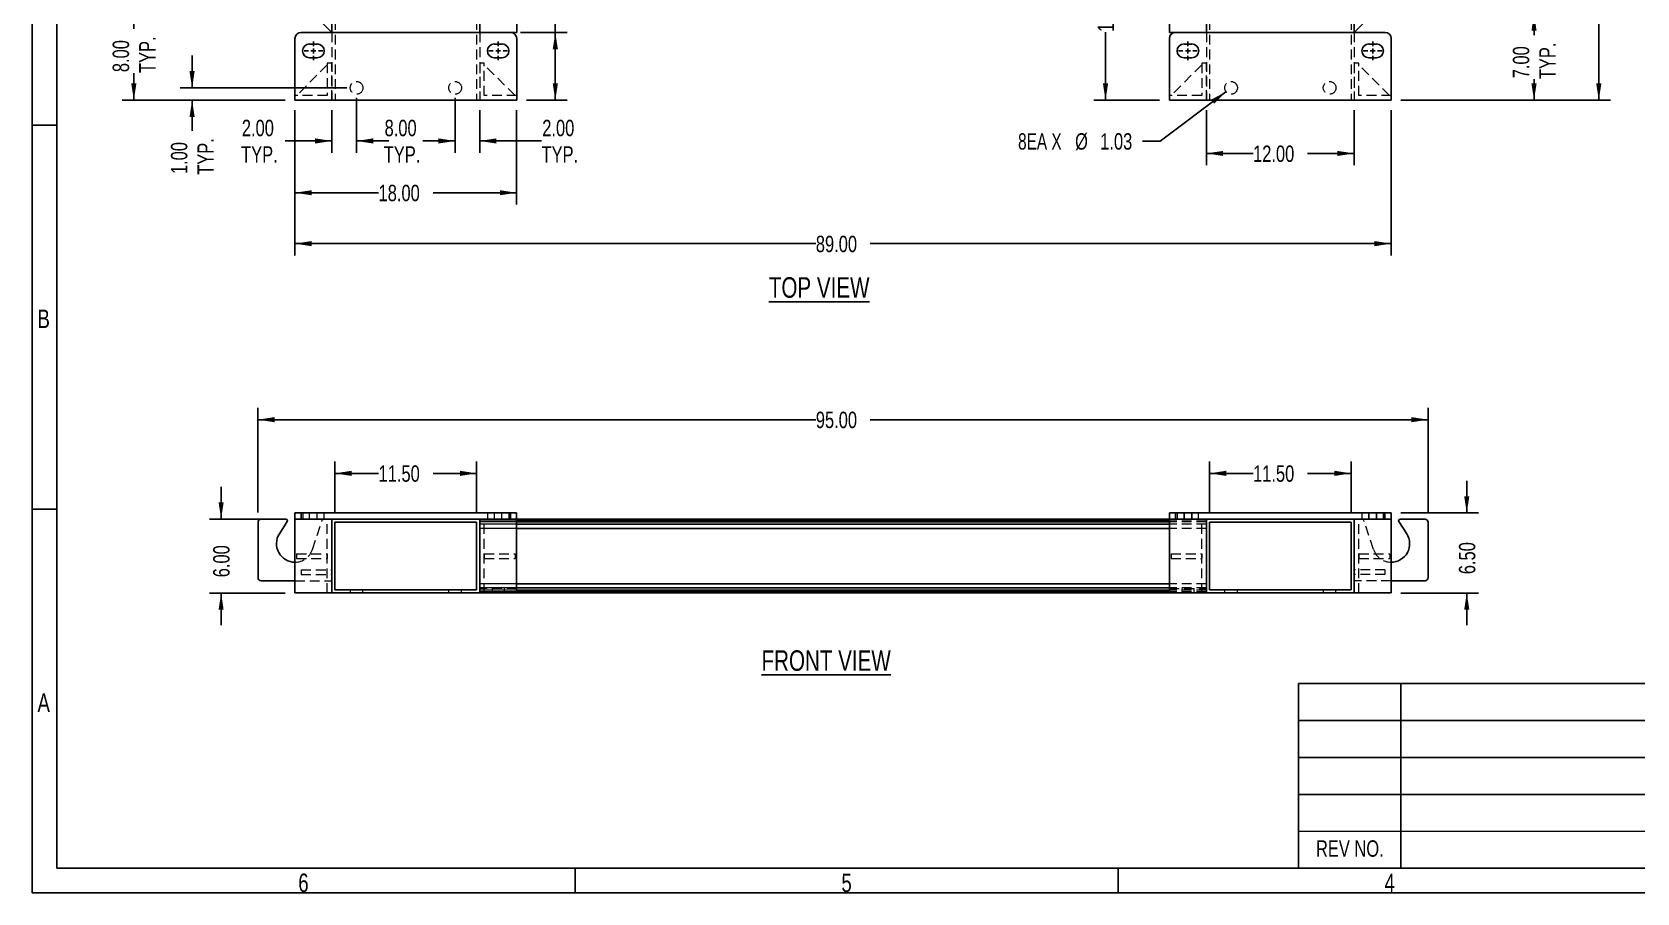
# Model space of a CAD drawing. Header units: inches. Extents: x 0 to 265, y 0 to 187.
# Drawn here: x 0 to 130.3, y 0 to 69.9 of the extents above; entities that cross this region are included whole.
import ezdxf

# ---------------------------------------------------------------- set-up
doc = ezdxf.new("R2010")
doc.units = ezdxf.units.IN
doc.header["$LTSCALE"] = 16
doc.header["$MEASUREMENT"] = 0
doc.linetypes.add('CENTERX2', pattern=[0.8, 0.5, -0.1, 0.1, -0.1])
doc.linetypes.add('HIDDEN', pattern=[0.075, 0.05, -0.025])
doc.layers.add('FORMAT', color=7, linetype='Continuous')
doc.styles.add('SLDTEXTSTYLE0', font='TXT', dxfattribs={"width": 0.75})
doc.styles.add('SLDTEXTSTYLE4', font='TXT', dxfattribs={"width": 0.7})
doc.dimstyles.new('SLDDIMSTYLE0', dxfattribs={"dimtxt": 1.359375, "dimasz": 1.359375, "dimexe": 0, "dimexo": 0.0625, "dimgap": 0.339844, "dimtad": 0, "dimlfac": 0.615385, "dimrnd": 1e-09, "dimzin": 4, "dimdsep": 46, "dimtxsty": 'SLDTEXTSTYLE0', "dimsah": 1, "dimcen": 0.09, "dimadec": 0, "dimazin": 1, "dimtfac": 1, "dimtmove": 0, "dimatfit": 0, "dimfxl": 0, "dimfrac": 2, "dimtolj": 1, "dimtzin": 12, "dimarcsym": 0})
doc.dimstyles.new('SLDDIMSTYLE1', dxfattribs={"dimtxt": 1.359375, "dimasz": 1.359375, "dimexe": 0, "dimexo": 0.0625, "dimgap": 0.339844, "dimtad": 0, "dimlfac": 0.615385, "dimrnd": 1e-09, "dimzin": 4, "dimdsep": 46, "dimtxsty": 'SLDTEXTSTYLE0', "dimsah": 1, "dimcen": 0.09, "dimadec": 0, "dimazin": 1, "dimtfac": 1, "dimtofl": 0, "dimtmove": 0, "dimatfit": 3, "dimfxl": 0, "dimfrac": 2, "dimtolj": 1, "dimtzin": 12, "dimarcsym": 0})
doc.dimstyles.new('SLDDIMSTYLE2', dxfattribs={"dimtxt": 1.359375, "dimasz": 1.359375, "dimexe": 0, "dimexo": 0.0625, "dimgap": 0.339844, "dimtad": 0, "dimlfac": 0.615385, "dimrnd": 1e-09, "dimzin": 12, "dimdsep": 46, "dimtxsty": 'SLDTEXTSTYLE0', "dimsah": 1, "dimcen": 0.09, "dimadec": 0, "dimazin": 3, "dimtfac": 1, "dimtofl": 0, "dimtmove": 0, "dimatfit": 3, "dimfxl": 0, "dimfrac": 2, "dimtolj": 1, "dimtzin": 12, "dimarcsym": 0})
doc.dimstyles.new('SLDDIMSTYLE3', dxfattribs={"dimtxt": 1.359375, "dimasz": 1.359375, "dimexe": 0, "dimexo": 0.0625, "dimgap": 0.339844, "dimtad": 0, "dimtih": 1, "dimtoh": 1, "dimlfac": 0.615385, "dimrnd": 1e-09, "dimzin": 12, "dimdsep": 46, "dimtxsty": 'SLDTEXTSTYLE0', "dimsah": 1, "dimcen": 0, "dimadec": 0, "dimazin": 3, "dimtfac": 1, "dimtofl": 0, "dimtmove": 0, "dimatfit": 3, "dimfxl": 0, "dimfrac": 2, "dimtolj": 1, "dimtzin": 12, "dimarcsym": 0})

# ---------------------------------------------------------------- blocks, each defined once
blk = doc.blocks.new('Drawing View45')
at = {"color": 7, "linetype": 'Continuous', "lineweight": 25}
for p, q in [((0, 0), (0, -0.5)), ((18, 0), (0, 0)), ((18, 0), (18, -0.5)), ((-74, -0.75), (-74, -5.25)), ((-73.75, -0.5), (-71.73, -0.5)), ((-72.26, -1.69), (-71.62, -0.69)), ((-71, -0.5), (-71, 0)), ((-71, 0), (-53, 0)), ((-71, -0.5), (-53, -0.5)), ((-71, -0.5), (-68, -0.5)), ((-71, -6.5), (-71, -0.5)), ((-68, -6.5), (-68, -0.5)), ((-68, -0.5), (-56, -0.5)), ((-68, -6.5), (-68, -0.5)), ((-67.75, -0.75), (-56.25, -0.75)), ((-67.75, -6.25), (-67.75, -0.75)), ((-56.25, -0.75), (-56.25, -6.25)), ((-56, -0.5), (-56, -6.5)), ((-56, -0.5), (-53, -0.5)), ((-56, -6.5), (-56, -0.5)), ((-53, -0.5), (-53, 0)), ((0, -0.5), (-53, -0.5)), ((-53, -6.5), (-53, -0.5)), ((0, -0.59), (-53, -0.59)), ((0, -0.73), (-53, -0.73)), ((0, -0.92), (-53, -0.92)), ((0, -1.25), (-53, -1.25)), ((18, -0.5), (0, -0.5)), ((0, -6.5), (0, -0.5)), ((0, -0.5), (3, -0.5)), ((3, -0.5), (15, -0.5)), ((3, -6.5), (3, -0.5)), ((3, -6.5), (3, -0.5)), ((3.25, -0.75), (14.75, -0.75)), ((3.25, -6.25), (3.25, -0.75)), ((14.75, -0.75), (14.75, -6.25)), ((15, -0.5), (15, -6.5)), ((15, -0.5), (18, -0.5)), ((15, -6.5), (15, -0.5)), ((18, -6.5), (18, -0.5)), ((19.26, -1.69), (18.62, -0.69)), ((20.75, -0.5), (18.73, -0.5)), ((21, -0.75), (21, -5.25)), ((-73.75, -5.5), (-71, -5.5)), ((-71, -6.5), (-68, -6.5)), ((-56, -6.5), (-68, -6.5)), ((-56.25, -6.25), (-67.75, -6.25)), ((-56, -6.5), (-53, -6.5)), ((0, -5.75), (-53, -5.75)), ((0, -6.08), (-53, -6.08)), ((0, -6.27), (-53, -6.27)), ((0, -6.41), (-53, -6.41)), ((0, -6.5), (-53, -6.5)), ((0, -6.5), (3, -6.5)), ((15, -6.5), (3, -6.5)), ((14.75, -6.25), (3.25, -6.25)), ((15, -6.5), (18, -6.5)), ((20.75, -5.5), (18, -5.5))]:
    blk.add_line(p, q, dxfattribs=at)
at = {"color": 7, "linetype": 'HIDDEN', "lineweight": 18}
for p, q in [((-70.5, 0), (-70.5, -0.5)), ((-70.5, -0.5), (-70.5, 0)), ((-70.37, 0), (-70.37, -0.5)), ((-69.81, -0.5), (-69.81, 0)), ((-69.81, -0.5), (-69.81, 0)), ((-69.81, -0.5), (-69.81, 0)), ((-69.81, -0.5), (-69.81, 0)), ((-69.58, -2.98), (-68.78, -0.59)), ((-69.19, -0.5), (-69.19, 0)), ((-69.19, -0.5), (-69.19, 0)), ((-69.19, -0.5), (-69.19, 0)), ((-69.19, -0.5), (-69.19, 0)), ((-68.62, -0.5), (-68.62, 0)), ((-68.38, -6.5), (-68.38, -0.5)), ((3, -0.59), (-56, -0.59)), ((3, -0.59), (-56, -0.59)), ((3, -0.59), (-56, -0.59)), ((-53, -0.59), (-56, -0.59)), ((3, -0.73), (-56, -0.73)), ((3, -0.73), (-56, -0.73)), ((3, -0.73), (-56, -0.73)), ((-53, -0.73), (-56, -0.73)), ((3, -0.92), (-56, -0.92)), ((3, -0.92), (-56, -0.92)), ((3, -0.92), (-56, -0.92)), ((-53, -0.92), (-56, -0.92)), ((3, -1.25), (-56, -1.25)), ((3, -1.25), (-56, -1.25)), ((3, -1.25), (-56, -1.25)), ((-53, -1.25), (-56, -1.25)), ((-55.63, -6.5), (-55.63, -0.5)), ((-55.37, 0), (-55.37, -0.5)), ((-54.81, -0.5), (-54.81, 0)), ((-54.81, -0.5), (-54.81, 0)), ((-54.81, -0.5), (-54.81, 0)), ((-54.81, -0.5), (-54.81, 0)), ((-54.19, -0.5), (-54.19, 0)), ((-54.19, -0.5), (-54.19, 0)), ((-54.19, -0.5), (-54.19, 0)), ((-54.19, -0.5), (-54.19, 0)), ((-53.62, -0.5), (-53.62, 0)), ((-53.5, -0.5), (-53.5, 0)), ((-53.5, 0), (-53.5, -0.5)), ((3, -0.59), (0, -0.59)), ((3, -0.73), (0, -0.73)), ((3, -0.92), (0, -0.92)), ((3, -1.25), (0, -1.25)), ((0.5, -0.5), (0.5, 0)), ((0.5, 0), (0.5, -0.5)), ((0.63, 0), (0.63, -0.5)), ((1.19, 0), (1.19, -0.5)), ((1.19, 0), (1.19, -0.5)), ((1.19, -0.5), (1.19, 0)), ((1.19, -0.5), (1.19, 0)), ((1.81, 0), (1.81, -0.5)), ((1.81, 0), (1.81, -0.5)), ((1.81, -0.5), (1.81, 0)), ((1.81, -0.5), (1.81, 0)), ((2.37, -0.5), (2.37, 0)), ((2.62, -6.5), (2.62, -0.5)), ((15.38, -6.5), (15.38, -0.5)), ((15.62, 0), (15.62, -0.5)), ((16.58, -2.98), (15.78, -0.59)), ((16.19, 0), (16.19, -0.5)), ((16.19, 0), (16.19, -0.5)), ((16.19, -0.5), (16.19, 0)), ((16.19, -0.5), (16.19, 0)), ((16.81, 0), (16.81, -0.5)), ((16.81, 0), (16.81, -0.5)), ((16.81, -0.5), (16.81, 0)), ((16.81, -0.5), (16.81, 0)), ((17.38, -0.5), (17.38, 0)), ((17.5, 0), (17.5, -0.5)), ((17.5, -0.5), (17.5, 0)), ((-70.87, -3.31), (-70.87, -3.69)), ((-70.87, -3.31), (-68.38, -3.31)), ((-70.87, -3.69), (-68.38, -3.69)), ((-68.38, -3.31), (-68.38, -3.69)), ((-55.63, -3.31), (-55.63, -3.69)), ((-55.63, -3.31), (-53.12, -3.31)), ((-55.63, -3.69), (-53.12, -3.69)), ((-53.12, -3.31), (-53.12, -3.69)), ((0.13, -3.31), (0.13, -3.69)), ((0.13, -3.31), (2.62, -3.31)), ((0.13, -3.69), (2.62, -3.69)), ((2.62, -3.31), (2.62, -3.69)), ((15.38, -3.31), (17.88, -3.31)), ((15.38, -3.31), (15.38, -3.69)), ((15.38, -3.69), (17.88, -3.69)), ((17.88, -3.31), (17.88, -3.69)), ((-70.5, -4.63), (-70.5, -5)), ((-70.5, -4.63), (-68, -4.63)), ((-70.5, -5), (-68, -5)), ((17.5, -4.63), (15, -4.63)), ((17.5, -5), (15, -5)), ((17.5, -4.63), (17.5, -5)), ((-71, -5.5), (-68, -5.5)), ((-66.52, -6.25), (-66.52, -6.5)), ((-65.48, -6.5), (-65.48, -6.25)), ((-58.52, -6.25), (-58.52, -6.5)), ((-57.48, -6.5), (-57.48, -6.25)), ((3, -5.75), (-56, -5.75)), ((3, -5.75), (-56, -5.75)), ((3, -5.75), (-56, -5.75)), ((-53, -5.75), (-56, -5.75)), ((3, -6.08), (-56, -6.08)), ((3, -6.08), (-56, -6.08)), ((3, -6.08), (-56, -6.08)), ((-53, -6.08), (-56, -6.08)), ((-53, -6.13), (-56, -6.13)), ((3, -6.27), (-56, -6.27)), ((3, -6.27), (-56, -6.27)), ((3, -6.27), (-56, -6.27)), ((-53, -6.27), (-56, -6.27)), ((3, -6.41), (-56, -6.41)), ((3, -6.41), (-56, -6.41)), ((3, -6.41), (-56, -6.41)), ((-53, -6.41), (-56, -6.41)), ((-55, -6.13), (-55, -6.5)), ((-54, -6.5), (-54, -6.13)), ((3, -5.75), (0, -5.75)), ((3, -6.08), (0, -6.08)), ((0, -6.13), (3, -6.13)), ((3, -6.27), (0, -6.27)), ((3, -6.41), (0, -6.41)), ((1, -6.13), (1, -6.5)), ((2, -6.5), (2, -6.13)), ((4.48, -6.25), (4.48, -6.5)), ((5.52, -6.5), (5.52, -6.25)), ((12.48, -6.25), (12.48, -6.5)), ((13.52, -6.5), (13.52, -6.25)), ((18, -5.5), (15, -5.5))]:
    blk.add_line(p, q, dxfattribs=at)
at = {"color": 7, "linetype": 'Continuous', "lineweight": 25}
for centre, radius, start, end in [((-73.75, -0.75), 0.25, 90, 180), ((-71.73, -0.63), 0.125, 327.3501, 90), ((18.73, -0.63), 0.125, 90, 212.6499), ((20.75, -0.75), 0.25, 0, 90), ((-71, -2.5), 1.5, 147.3501, 270), ((18, -2.5), 1.5, 270, 32.6499), ((-73.75, -5.25), 0.25, 180, 270), ((20.75, -5.25), 0.25, 270, 0)]:
    blk.add_arc(centre, radius, start, end, dxfattribs=at)
at = {"color": 7, "linetype": 'HIDDEN', "lineweight": 18}
for centre, radius, start, end in [((-68.66, -0.63), 0.125, 90, 161.5193), ((15.66, -0.63), 0.125, 18.4807, 90), ((-71, -2.5), 1.5, 270, 341.5193), ((18, -2.5), 1.5, 198.4807, 270)]:
    blk.add_arc(centre, radius, start, end, dxfattribs=at)
blk = doc.blocks.new('_D')
at = {"layer": 'FORMAT'}
for p, q in [((15.35, 30.36), (15.35, 32.98)), ((20.54, 30.36), (14.39, 30.36)), ((20.54, 24.36), (14.39, 24.36)), ((15.35, 24.36), (15.35, 21.75))]:
    blk.add_line(p, q, dxfattribs=at)
for points in [[(15.35, 30.36), (15.55, 31.72), (15.14, 31.72)], [(15.35, 24.36), (15.14, 23), (15.55, 23)]]:
    blk.add_solid(points, dxfattribs=at)
at = {"layer": 'FORMAT', "insert": (14.7, 25.64), "char_height": 1.333, "attachment_point": 1, "rotation": 90, "style": 'SLDTEXTSTYLE0'}
blk.add_mtext('6.00', dxfattribs=at)
blk = doc.blocks.new('_D_1')
at = {"layer": 'FORMAT'}
for p, q in [((24.59, 30.91), (24.59, 35.04)), ((24.59, 34.08), (28.13, 34.08)), ((36.09, 34.08), (32.55, 34.08)), ((36.09, 30.91), (36.09, 35.04))]:
    blk.add_line(p, q, dxfattribs=at)
for points in [[(24.59, 34.08), (25.95, 33.87), (25.95, 34.29)], [(36.09, 34.08), (34.73, 34.29), (34.73, 33.87)]]:
    blk.add_solid(points, dxfattribs=at)
at = {"layer": 'FORMAT', "insert": (28.13, 34.73), "char_height": 1.333, "attachment_point": 1, "style": 'SLDTEXTSTYLE0'}
blk.add_mtext('11.50', dxfattribs=at)
blk = doc.blocks.new('_D_2')
at = {"layer": 'FORMAT'}
for p, q in [((95.59, 30.91), (95.59, 35.04)), ((95.59, 34.08), (99.13, 34.08)), ((107.09, 34.08), (103.55, 34.08)), ((107.09, 30.91), (107.09, 35.04))]:
    blk.add_line(p, q, dxfattribs=at)
for points in [[(95.59, 34.08), (96.95, 33.87), (96.95, 34.29)], [(107.09, 34.08), (105.73, 34.29), (105.73, 33.87)]]:
    blk.add_solid(points, dxfattribs=at)
at = {"layer": 'FORMAT', "insert": (99.13, 34.73), "char_height": 1.333, "attachment_point": 1, "style": 'SLDTEXTSTYLE0'}
blk.add_mtext('11.50', dxfattribs=at)
blk = doc.blocks.new('_D_3')
at = {"layer": 'FORMAT'}
for p, q in [((116.48, 30.86), (116.48, 33.48)), ((111.14, 30.86), (117.44, 30.86)), ((111.14, 24.36), (117.44, 24.36)), ((116.48, 24.36), (116.48, 21.75))]:
    blk.add_line(p, q, dxfattribs=at)
for points in [[(116.48, 30.86), (116.69, 32.22), (116.27, 32.22)], [(116.48, 24.36), (116.27, 23), (116.69, 23)]]:
    blk.add_solid(points, dxfattribs=at)
at = {"layer": 'FORMAT', "insert": (115.84, 25.89), "char_height": 1.333, "attachment_point": 1, "rotation": 90, "style": 'SLDTEXTSTYLE0'}
blk.add_mtext('6.50', dxfattribs=at)
blk = doc.blocks.new('_D_4')
at = {"layer": 'FORMAT'}
for p, q in [((18.34, 30.91), (18.34, 39.4)), ((113.34, 30.91), (113.34, 39.4)), ((18.34, 38.44), (63.63, 38.44)), ((113.34, 38.44), (68.05, 38.44))]:
    blk.add_line(p, q, dxfattribs=at)
for points in [[(18.34, 38.44), (19.7, 38.23), (19.7, 38.65)], [(113.34, 38.44), (111.98, 38.65), (111.98, 38.23)]]:
    blk.add_solid(points, dxfattribs=at)
at = {"layer": 'FORMAT', "insert": (63.63, 39.09), "char_height": 1.333, "attachment_point": 1, "style": 'SLDTEXTSTYLE0'}
blk.add_mtext('95.00', dxfattribs=at)
blk = doc.blocks.new('Drawing View46')
at = {"color": 7, "linetype": 'Continuous', "lineweight": 25}
for p, q in [((-89.6, 92.56), (-89.6, 87.56)), ((-71.6, 92.56), (-89.6, 92.56)), ((-71.6, 87.56), (-71.6, 92.56)), ((-18.6, 92.56), (-18.6, 87.56)), ((-0.6, 92.56), (-18.6, 92.56)), ((-0.6, 87.56), (-0.6, 92.56)), ((-87.79, 89.12), (-88.42, 89.12)), ((-72.79, 89.12), (-73.42, 89.12)), ((-16.79, 89.12), (-17.42, 89.12)), ((-1.79, 89.12), (-2.42, 89.12)), ((-88.42, 88), (-87.79, 88)), ((-73.42, 88), (-72.79, 88)), ((-17.42, 88), (-16.79, 88)), ((-2.42, 88), (-1.79, 88)), ((-89.1, 87.06), (-72.1, 87.06)), ((-86.6, 87.06), (-89.1, 84.56)), ((-86.6, 87.06), (-86.6, -3.25)), ((-74.6, 87.06), (-74.6, -3.25)), ((-71.6, 87.06), (-72.1, 87.06)), ((-71.6, 87.06), (-71.6, 84.06)), ((-18.6, 84.06), (-18.6, 87.06)), ((-18.6, 87.06), (-18.1, 87.06)), ((-18.1, 87.06), (-1.1, 87.06)), ((-15.6, 87.06), (-15.6, -3.25)), ((-3.6, 87.06), (-3.6, -3.25)), ((-3.6, 87.06), (-1.1, 84.56)), ((-92.6, 84.56), (-92.6, 83.81)), ((-92.35, 84.56), (-92.6, 84.56)), ((-92.35, 83.81), (-92.6, 83.81)), ((-92.35, 84.56), (-92.35, 83.81)), ((-92.35, 84.56), (-90.33, 84.56)), ((-92.35, 83.81), (-90.33, 83.81)), ((-90.33, 84.56), (-90.33, 83.81)), ((-90.21, 84.56), (-90.33, 84.56)), ((-90.21, 83.81), (-90.33, 83.81)), ((-90.21, 83.81), (-90.21, 84.56)), ((-90.21, 84.56), (-88.18, 84.56)), ((-90.21, 83.81), (-88.18, 83.81)), ((-89.1, 83.81), (-86.6, 81.31)), ((-88.18, 84.56), (-88.18, 83.81)), ((-87.38, 84.56), (-88.18, 84.56)), ((-87.38, 83.81), (-88.18, 83.81)), ((-87.38, 84.56), (-87.38, 83.81)), ((-87.38, 84.56), (-87.26, 84.56)), ((-87.38, 83.81), (-87.26, 83.81)), ((-87.26, 84.56), (-87.26, 83.81)), ((-87.26, 84.56), (-86.6, 84.56)), ((-87.26, 83.81), (-86.6, 83.81)), ((-86.6, 84.56), (-86.6, 83.81)), ((-71.6, 84.06), (-74.6, 84.06)), ((-18.6, 84.06), (-15.6, 84.06)), ((-3.6, 84.56), (-3.6, 83.81)), ((-2.94, 84.56), (-3.6, 84.56)), ((-2.94, 83.81), (-3.6, 83.81)), ((-1.1, 83.81), (-3.6, 81.31)), ((-2.94, 84.56), (-2.94, 83.81)), ((-2.83, 84.56), (-2.94, 84.56)), ((-2.83, 83.81), (-2.94, 83.81)), ((-2.83, 84.56), (-2.83, 83.81)), ((-2.83, 84.56), (-2.03, 84.56)), ((-2.83, 83.81), (-2.03, 83.81)), ((-2.03, 84.56), (-2.03, 83.81)), ((0, 84.56), (-2.03, 84.56)), ((0, 83.81), (-2.03, 83.81)), ((0, 84.56), (0, 83.81)), ((0, 84.56), (0.12, 84.56)), ((0, 83.81), (0.12, 83.81)), ((0.12, 84.56), (0.12, 83.81)), ((2.15, 84.56), (0.12, 84.56)), ((2.15, 83.81), (0.12, 83.81)), ((2.15, 84.56), (2.15, 83.81)), ((2.15, 84.56), (2.4, 84.56)), ((2.15, 83.81), (2.4, 83.81)), ((2.4, 84.56), (2.4, 83.81)), ((-71.6, 54.75), (-74.6, 54.75)), ((-71.6, 54.75), (-71.6, 51.75)), ((-18.6, 51.75), (-18.6, 54.75)), ((-18.6, 54.75), (-15.6, 54.75)), ((-71.6, 51.75), (-74.6, 51.75)), ((-18.6, 51.75), (-15.6, 51.75)), ((-74.6, 50.25), (-74.6, 46.68)), ((-15.6, 50.25), (-74.6, 50.25)), ((-15.6, 50.25), (-15.6, 46.68)), ((-15.6, 46.68), (-74.6, 46.68)), ((-74.6, 10.32), (-74.6, 6.75)), ((-15.6, 10.32), (-74.6, 10.32)), ((-15.6, 10.32), (-15.6, 6.75)), ((-15.6, 6.75), (-74.6, 6.75)), ((-86.6, 2.5), (-89.1, 0)), ((-3.6, 2.5), (-1.1, 0)), ((-90.21, -0.75), (-90.21, 0)), ((0, 0), (0, -0.75)), ((-92.6, 0), (-92.6, -0.75)), ((-92.6, 0), (-92.35, 0)), ((-92.6, -0.75), (-92.35, -0.75)), ((-92.35, 0), (-92.35, -0.75)), ((-92.35, 0), (-90.33, 0)), ((-92.35, -0.75), (-90.33, -0.75)), ((-90.33, 0), (-90.33, -0.75)), ((-90.33, 0), (-90.21, 0)), ((-90.33, -0.75), (-90.21, -0.75)), ((-88.18, 0), (-90.21, 0)), ((-88.18, -0.75), (-90.21, -0.75)), ((-89.1, -0.75), (-86.6, -3.25)), ((-88.18, 0), (-88.18, -0.75)), ((-88.18, 0), (-87.38, 0)), ((-88.18, -0.75), (-87.38, -0.75)), ((-87.38, 0), (-87.38, -0.75)), ((-87.26, 0), (-87.38, 0)), ((-87.26, -0.75), (-87.38, -0.75)), ((-87.26, -0.75), (-87.26, 0)), ((-87.26, 0), (-86.6, 0)), ((-87.26, -0.75), (-86.6, -0.75)), ((-86.6, 0), (-86.6, -0.75)), ((-71.6, -0.25), (-74.6, -0.25)), ((-71.6, -0.25), (-71.6, -3.25)), ((-18.6, -3.25), (-18.6, -0.25)), ((-18.6, -0.25), (-15.6, -0.25)), ((-3.6, 0), (-3.6, -0.75)), ((-2.94, 0), (-3.6, 0)), ((-2.94, -0.75), (-3.6, -0.75)), ((-1.1, -0.75), (-3.6, -3.25)), ((-2.94, -0.75), (-2.94, 0)), ((-2.94, 0), (-2.83, 0)), ((-2.94, -0.75), (-2.83, -0.75)), ((-2.83, 0), (-2.83, -0.75)), ((-2.03, 0), (-2.83, 0)), ((-2.03, -0.75), (-2.83, -0.75)), ((-2.03, 0), (-2.03, -0.75)), ((-2.03, 0), (0, 0)), ((-2.03, -0.75), (0, -0.75)), ((0.12, 0), (0, 0)), ((0.12, -0.75), (0, -0.75)), ((0.12, 0), (0.12, -0.75)), ((2.15, 0), (0.12, 0)), ((2.15, -0.75), (0.12, -0.75)), ((2.15, 0), (2.15, -0.75)), ((2.4, 0), (2.15, 0)), ((2.4, -0.75), (2.15, -0.75)), ((2.4, 0), (2.4, -0.75)), ((-89.6, -3.75), (-89.6, -8.75)), ((-72.1, -3.25), (-89.1, -3.25)), ((-71.6, -3.25), (-72.1, -3.25)), ((-71.6, -8.75), (-71.6, -3.75)), ((-18.6, -3.25), (-18.1, -3.25)), ((-18.6, -8.75), (-18.6, -3.75)), ((-18.1, -3.25), (-1.1, -3.25)), ((-0.6, -3.75), (-0.6, -8.75)), ((-87.79, -4.19), (-88.42, -4.19)), ((-72.79, -4.19), (-73.42, -4.19)), ((-17.42, -4.19), (-16.79, -4.19)), ((-2.42, -4.19), (-1.79, -4.19)), ((-88.42, -5.31), (-87.79, -5.31)), ((-73.42, -5.31), (-72.79, -5.31)), ((-16.79, -5.31), (-17.42, -5.31)), ((-1.79, -5.31), (-2.42, -5.31)), ((-89.6, -8.75), (-71.6, -8.75)), ((-0.6, -8.75), (-18.6, -8.75))]:
    blk.add_line(p, q, dxfattribs=at)
at = {"color": 7, "linetype": 'HIDDEN', "lineweight": 18}
for p, q in [((-86.6, 92.56), (-86.6, 87.06)), ((-86.6, 89.56), (-86.6, 92.56)), ((-86.35, 92.56), (-86.35, -8.75)), ((-74.85, 92.56), (-74.85, -8.75)), ((-74.6, 92.56), (-74.6, 87.06)), ((-74.6, 92.56), (-74.6, 89.56)), ((-15.6, 92.56), (-15.6, 87.06)), ((-15.6, 89.56), (-15.6, 92.56)), ((-15.35, 92.56), (-15.35, -8.75)), ((-3.85, 92.56), (-3.85, -8.75)), ((-3.6, 92.56), (-3.6, 87.06)), ((-3.6, 92.56), (-3.6, 89.56)), ((-89.6, 92.19), (-86.98, 92.19)), ((-89.48, 92.19), (-86.98, 89.69)), ((-86.98, 92.19), (-86.98, 89.56)), ((-74.23, 92.19), (-71.6, 92.19)), ((-74.23, 89.56), (-74.23, 92.19)), ((-74.23, 89.69), (-71.73, 92.19)), ((-18.6, 92.19), (-15.98, 92.19)), ((-18.48, 92.19), (-15.98, 89.69)), ((-15.98, 92.19), (-15.98, 89.56)), ((-3.23, 92.19), (-0.6, 92.19)), ((-3.23, 89.56), (-3.23, 92.19)), ((-3.23, 89.69), (-0.73, 92.19)), ((-86.98, 89.56), (-86.6, 89.56)), ((-74.6, 89.56), (-74.23, 89.56)), ((-15.98, 89.56), (-15.6, 89.56)), ((-3.6, 89.56), (-3.23, 89.56)), ((-92.35, 84.56), (-92.35, 83.81)), ((-91.1, 84.56), (-91.1, 83.81)), ((-90.87, 84.56), (-90.87, 83.81)), ((-90.23, 84.56), (-90.23, 83.81)), ((0.02, 84.56), (0.02, 83.81)), ((0.66, 84.56), (0.66, 83.81)), ((0.9, 83.81), (0.9, 84.56)), ((2.15, 84.56), (2.15, 83.81)), ((-15.6, 50.13), (-74.6, 50.13)), ((-15.6, 50.13), (-74.6, 50.13)), ((-15.6, 48.97), (-74.6, 48.97)), ((-15.6, 48.97), (-74.6, 48.97)), ((-15.6, 48.7), (-74.6, 48.7)), ((-15.6, 48.23), (-74.6, 48.23)), ((-15.6, 47.96), (-74.6, 47.96)), ((-15.6, 47.96), (-74.6, 47.96)), ((-15.6, 46.8), (-74.6, 46.8)), ((-15.6, 46.8), (-74.6, 46.8)), ((-15.6, 10.2), (-74.6, 10.2)), ((-15.6, 10.2), (-74.6, 10.2)), ((-15.6, 9.04), (-74.6, 9.04)), ((-15.6, 9.04), (-74.6, 9.04)), ((-15.6, 8.77), (-74.6, 8.77)), ((-15.6, 8.3), (-74.6, 8.3)), ((-15.6, 8.03), (-74.6, 8.03)), ((-15.6, 8.03), (-74.6, 8.03)), ((-15.6, 6.87), (-74.6, 6.87)), ((-15.6, 6.87), (-74.6, 6.87)), ((-92.35, 0), (-92.35, -0.75)), ((-91.1, 0), (-91.1, -0.75)), ((-90.87, 0), (-90.87, -0.75)), ((-90.23, 0), (-90.23, -0.75)), ((0.02, 0), (0.02, -0.75)), ((0.66, 0), (0.66, -0.75)), ((0.9, -0.75), (0.9, 0)), ((2.15, 0), (2.15, -0.75)), ((-86.6, -3.25), (-86.6, -8.75)), ((-74.6, -3.25), (-74.6, -8.75)), ((-15.6, -3.25), (-15.6, -8.75)), ((-3.6, -3.25), (-3.6, -8.75)), ((-86.98, -5.88), (-89.48, -8.38)), ((-86.98, -5.75), (-86.98, -8.38)), ((-86.6, -5.75), (-86.98, -5.75)), ((-86.6, -8.75), (-86.6, -5.75)), ((-74.23, -5.75), (-74.6, -5.75)), ((-74.6, -5.75), (-74.6, -8.75)), ((-74.23, -8.38), (-74.23, -5.75)), ((-71.73, -8.38), (-74.23, -5.88)), ((-15.98, -5.88), (-18.48, -8.38)), ((-15.98, -5.75), (-15.98, -8.38)), ((-15.6, -5.75), (-15.98, -5.75)), ((-15.6, -8.75), (-15.6, -5.75)), ((-3.23, -5.75), (-3.6, -5.75)), ((-3.6, -5.75), (-3.6, -8.75)), ((-3.23, -8.38), (-3.23, -5.75)), ((-0.73, -8.38), (-3.23, -5.88)), ((-86.98, -8.38), (-89.6, -8.38)), ((-71.6, -8.38), (-74.23, -8.38)), ((-15.98, -8.38), (-18.6, -8.38)), ((-0.6, -8.38), (-3.23, -8.38))]:
    blk.add_line(p, q, dxfattribs=at)
for centre in [(-84.6, 91.56), (-76.6, 91.56), (-13.6, 91.56), (-5.6, 91.56), (-84.6, -7.75), (-76.6, -7.75), (-13.6, -7.75), (-5.6, -7.75)]:
    blk.add_circle(centre, 0.516, dxfattribs=at)
at = {"color": 7, "linetype": 'Continuous', "lineweight": 25}
for centre in [(-73.1, 85.56), (-17.1, 85.56), (-73.1, 53.25), (-17.1, 53.25), (-73.1, -1.75), (-17.1, -1.75)]:
    blk.add_circle(centre, 0.5, dxfattribs=at)
for centre, radius, start, end in [((-88.42, 88.56), 0.562, 90, 270), ((-87.79, 88.56), 0.562, 270, 90), ((-73.42, 88.56), 0.562, 90, 270), ((-72.79, 88.56), 0.562, 270, 90), ((-17.42, 88.56), 0.562, 90, 270), ((-16.79, 88.56), 0.562, 270, 90), ((-2.42, 88.56), 0.562, 90, 270), ((-1.79, 88.56), 0.562, 270, 90), ((-89.1, 87.56), 0.5, 180, 270), ((-72.1, 87.56), 0.5, 270, 0), ((-18.1, 87.56), 0.5, 180, 270), ((-1.1, 87.56), 0.5, 270, 0), ((-89.1, -3.75), 0.5, 90, 180), ((-72.1, -3.75), 0.5, 0, 90), ((-18.1, -3.75), 0.5, 90, 180), ((-1.1, -3.75), 0.5, 0, 90), ((-88.42, -4.75), 0.563, 90, 270), ((-87.79, -4.75), 0.563, 270, 90), ((-73.42, -4.75), 0.563, 90, 270), ((-72.79, -4.75), 0.563, 270, 90), ((-17.42, -4.75), 0.563, 90, 270), ((-16.79, -4.75), 0.563, 270, 90), ((-2.42, -4.75), 0.563, 90, 270), ((-1.79, -4.75), 0.563, 270, 90)]:
    blk.add_arc(centre, radius, start, end, dxfattribs=at)
blk = doc.blocks.new('_D_5')
at = {"layer": 'FORMAT'}
for p, q in [((111.14, 165.71), (128.16, 165.71)), ((127.2, 165.71), (127.2, 117.74)), ((127.2, 64.39), (127.2, 112.35)), ((111.14, 64.39), (128.16, 64.39))]:
    blk.add_line(p, q, dxfattribs=at)
for points in [[(127.2, 165.71), (126.99, 164.35), (127.41, 164.35)], [(127.2, 64.39), (127.41, 65.75), (126.99, 65.75)]]:
    blk.add_solid(points, dxfattribs=at)
at = {"layer": 'FORMAT', "insert": (126.55, 112.35), "char_height": 1.333, "attachment_point": 1, "rotation": 90, "style": 'SLDTEXTSTYLE0'}
blk.add_mtext('101.31', dxfattribs=at)
blk = doc.blocks.new('_D_10')
at = {"layer": 'FORMAT'}
for p, q in [((21.34, 63.59), (21.34, 55.91)), ((39.34, 63.59), (39.34, 55.91)), ((21.34, 56.87), (28.13, 56.87)), ((39.34, 56.87), (32.55, 56.87))]:
    blk.add_line(p, q, dxfattribs=at)
for points in [[(21.34, 56.87), (22.7, 56.67), (22.7, 57.08)], [(39.34, 56.87), (37.98, 57.08), (37.98, 56.67)]]:
    blk.add_solid(points, dxfattribs=at)
at = {"layer": 'FORMAT', "insert": (28.13, 57.52), "char_height": 1.333, "attachment_point": 1, "style": 'SLDTEXTSTYLE0'}
blk.add_mtext('18.00', dxfattribs=at)
blk = doc.blocks.new('_D_15')
at = {"layer": 'FORMAT'}
for p, q in [((42.48, 69.89), (42.48, 72.26)), ((39.64, 69.89), (43.44, 69.89)), ((42.48, 64.39), (42.48, 69.89)), ((40.14, 64.39), (43.44, 64.39))]:
    blk.add_line(p, q, dxfattribs=at)
for points in [[(42.48, 69.89), (42.27, 68.53), (42.69, 68.53)], [(42.48, 64.39), (42.69, 65.75), (42.27, 65.75)]]:
    blk.add_solid(points, dxfattribs=at)
at = {"layer": 'FORMAT', "insert": (41.83, 72.26), "char_height": 1.333, "attachment_point": 1, "rotation": 90, "style": 'SLDTEXTSTYLE0'}
blk.add_mtext('5.50', dxfattribs=at)
blk = doc.blocks.new('_D_16')
at = {"layer": 'FORMAT'}
for p, q in [((95.34, 63.59), (95.34, 59.11)), ((107.34, 63.59), (107.34, 59.11)), ((95.34, 60.07), (99.13, 60.07)), ((107.34, 60.07), (103.55, 60.07))]:
    blk.add_line(p, q, dxfattribs=at)
for points in [[(95.34, 60.07), (96.7, 59.86), (96.7, 60.27)], [(107.34, 60.07), (105.98, 60.27), (105.98, 59.86)]]:
    blk.add_solid(points, dxfattribs=at)
at = {"layer": 'FORMAT', "insert": (99.13, 60.71), "char_height": 1.333, "attachment_point": 1, "style": 'SLDTEXTSTYLE0'}
blk.add_mtext('12.00', dxfattribs=at)
blk = doc.blocks.new('_D_17')
at = {"layer": 'FORMAT'}
for p, q in [((87.15, 79.89), (87.15, 74.35)), ((87.15, 64.39), (87.15, 69.93)), ((91.54, 64.39), (86.19, 64.39))]:
    blk.add_line(p, q, dxfattribs=at)
for points in [[(87.15, 79.89), (86.94, 78.53), (87.36, 78.53)], [(87.15, 64.39), (87.36, 65.75), (86.94, 65.75)]]:
    blk.add_solid(points, dxfattribs=at)
at = {"layer": 'FORMAT', "insert": (86.51, 69.93), "char_height": 1.333, "attachment_point": 1, "rotation": 90, "style": 'SLDTEXTSTYLE0'}
blk.add_mtext('15.50', dxfattribs=at)
blk = doc.blocks.new('_D_18')
at = {"layer": 'FORMAT'}
for p, q in [((95.34, 71.39), (122.9, 71.39)), ((121.94, 71.39), (121.94, 69.68)), ((121.94, 64.39), (121.94, 66.1)), ((111.14, 64.39), (122.9, 64.39))]:
    blk.add_line(p, q, dxfattribs=at)
for points in [[(121.94, 71.39), (121.73, 70.03), (122.15, 70.03)], [(121.94, 64.39), (122.15, 65.75), (121.73, 65.75)]]:
    blk.add_solid(points, dxfattribs=at)
at = {"layer": 'FORMAT', "char_height": 1.333, "attachment_point": 1, "rotation": 90, "style": 'SLDTEXTSTYLE0'}
for s, insert in [('7.00', (120.22, 66.17)), ('TYP.', (122.37, 66.1))]:
    blk.add_mtext(s, dxfattribs=dict(at, insert=insert))
blk = doc.blocks.new('_D_19')
at = {"layer": 'FORMAT'}
for p, q in [((21.34, 63.59), (21.34, 51.78)), ((110.34, 63.59), (110.34, 51.78)), ((21.34, 52.74), (63.63, 52.74)), ((110.34, 52.74), (68.05, 52.74))]:
    blk.add_line(p, q, dxfattribs=at)
for points in [[(21.34, 52.74), (22.7, 52.53), (22.7, 52.95)], [(110.34, 52.74), (108.98, 52.95), (108.98, 52.53)]]:
    blk.add_solid(points, dxfattribs=at)
at = {"layer": 'FORMAT', "insert": (63.63, 53.38), "char_height": 1.333, "attachment_point": 1, "style": 'SLDTEXTSTYLE0'}
blk.add_mtext('89.00', dxfattribs=at)
blk = doc.blocks.new('_D_20')
at = {"layer": 'FORMAT'}
for p, q in [((17.54, 72.39), (7.3, 72.39)), ((8.26, 72.39), (8.26, 70.18)), ((8.26, 64.39), (8.26, 66.6)), ((20.54, 64.39), (7.3, 64.39))]:
    blk.add_line(p, q, dxfattribs=at)
for points in [[(8.26, 72.39), (8.05, 71.03), (8.47, 71.03)], [(8.26, 64.39), (8.47, 65.75), (8.05, 65.75)]]:
    blk.add_solid(points, dxfattribs=at)
at = {"layer": 'FORMAT', "char_height": 1.333, "attachment_point": 1, "rotation": 90, "style": 'SLDTEXTSTYLE0'}
for s, insert in [('8.00', (6.54, 66.67)), ('TYP.', (8.69, 66.6))]:
    blk.add_mtext(s, dxfattribs=dict(at, insert=insert))
blk = doc.blocks.new('_D_22')
at = {"layer": 'FORMAT'}
for p, q in [((26.34, 64.59), (26.34, 60.12)), ((34.34, 64.59), (34.34, 60.12)), ((26.34, 61.08), (28.55, 61.08)), ((34.34, 61.08), (32.13, 61.08))]:
    blk.add_line(p, q, dxfattribs=at)
for points in [[(26.34, 61.08), (27.7, 60.87), (27.7, 61.29)], [(34.34, 61.08), (32.98, 61.29), (32.98, 60.87)]]:
    blk.add_solid(points, dxfattribs=at)
at = {"layer": 'FORMAT', "char_height": 1.333, "attachment_point": 1, "style": 'SLDTEXTSTYLE0'}
for s, insert in [('8.00', (28.62, 62.8)), ('TYP.', (28.55, 60.65))]:
    blk.add_mtext(s, dxfattribs=dict(at, insert=insert))
blk = doc.blocks.new('_D_23')
at = {"layer": 'FORMAT'}
for p, q in [((12.99, 65.39), (12.99, 68.01)), ((25.54, 65.39), (12.03, 65.39)), ((20.54, 64.39), (12.03, 64.39)), ((12.99, 64.39), (12.99, 61.91))]:
    blk.add_line(p, q, dxfattribs=at)
for points in [[(12.99, 65.39), (13.2, 66.75), (12.78, 66.75)], [(12.99, 64.39), (12.78, 63.03), (13.2, 63.03)]]:
    blk.add_solid(points, dxfattribs=at)
at = {"layer": 'FORMAT', "char_height": 1.333, "attachment_point": 1, "rotation": 90, "style": 'SLDTEXTSTYLE0'}
for s, insert in [('1.00', (11.27, 58.39)), ('TYP.', (13.42, 58.33))]:
    blk.add_mtext(s, dxfattribs=dict(at, insert=insert))
blk = doc.blocks.new('_D_24')
at = {"layer": 'FORMAT'}
for p, q in [((26.34, 64.59), (26.34, 60.12)), ((24.34, 63.59), (24.34, 60.12)), ((24.34, 61.08), (20.55, 61.08)), ((26.34, 61.08), (28.96, 61.08))]:
    blk.add_line(p, q, dxfattribs=at)
for points in [[(24.34, 61.08), (22.98, 61.29), (22.98, 60.87)], [(26.34, 61.08), (27.7, 60.87), (27.7, 61.29)]]:
    blk.add_solid(points, dxfattribs=at)
at = {"layer": 'FORMAT', "char_height": 1.333, "attachment_point": 1, "style": 'SLDTEXTSTYLE0'}
for s, insert in [('2.00', (17.03, 62.8)), ('TYP.', (16.97, 60.65))]:
    blk.add_mtext(s, dxfattribs=dict(at, insert=insert))
blk = doc.blocks.new('_D_25')
at = {"layer": 'FORMAT'}
for p, q in [((34.34, 64.59), (34.34, 60.12)), ((36.34, 63.59), (36.34, 60.12)), ((34.34, 61.08), (31.73, 61.08)), ((36.34, 61.08), (41.36, 61.08))]:
    blk.add_line(p, q, dxfattribs=at)
for points in [[(34.34, 61.08), (32.98, 61.29), (32.98, 60.87)], [(36.34, 61.08), (37.7, 60.87), (37.7, 61.29)]]:
    blk.add_solid(points, dxfattribs=at)
at = {"layer": 'FORMAT', "char_height": 1.333, "attachment_point": 1, "style": 'SLDTEXTSTYLE0'}
for s, insert in [('2.00', (41.42, 62.8)), ('TYP.', (41.36, 60.65))]:
    blk.add_mtext(s, dxfattribs=dict(at, insert=insert))
blk = doc.blocks.new('_D_26')
at = {"layer": 'FORMAT'}
for p, q in [((96.93, 65.08), (91.6, 61.07)), ((91.6, 61.07), (90.16, 61.07))]:
    blk.add_line(p, q, dxfattribs=at)
blk.add_solid([(96.93, 65.08), (95.72, 64.43), (95.97, 64.1)], dxfattribs=at)
at = {"layer": 'FORMAT', "char_height": 1.333, "attachment_point": 1}
for s, insert, style in [('8EA X', (80.05, 61.71), 'SLDTEXTSTYLE4'), ('%%c', (84.68, 61.71), 'SLDTEXTSTYLE0'), ('1.03', (86.72, 61.71), 'SLDTEXTSTYLE0')]:
    blk.add_mtext(s, dxfattribs=dict(at, insert=insert, style=style))
blk = doc.blocks.new('SW_CENTERMARKSYMBOL_28')
at = {"layer": 'FORMAT', "color": 0, "linetype": 'CENTERX2'}
for p, q in [((-0.4, 0), (-0.7625, 0)), ((0, 0), (-0.2, 0)), ((0, 0.4), (0, 0.7625)), ((0, 0), (0, 0.2)), ((0, 0), (0, -0.2)), ((0, 0), (0.2, 0)), ((0.4, 0), (0.7625, 0)), ((0, -0.4), (0, -0.7625))]:
    blk.add_line(p, q, dxfattribs=at)
blk = doc.blocks.new('SW_CENTERMARKSYMBOL_29')
at = {"layer": 'FORMAT', "color": 0, "linetype": 'CENTERX2'}
for p, q in [((-0.4, 0), (-0.7625, 0)), ((0, 0), (-0.2, 0)), ((0, 0.4), (0, 0.7625)), ((0, 0), (0, 0.2)), ((0, 0), (0, -0.2)), ((0, 0), (0.2, 0)), ((0.4, 0), (0.7625, 0)), ((0, -0.4), (0, -0.7625))]:
    blk.add_line(p, q, dxfattribs=at)
blk = doc.blocks.new('SW_CENTERMARKSYMBOL_30')
at = {"layer": 'FORMAT', "color": 0, "linetype": 'CENTERX2'}
for p, q in [((-0.4, 0), (-0.7625, 0)), ((0, 0), (-0.2, 0)), ((0, 0.4), (0, 0.7625)), ((0, 0), (0, 0.2)), ((0, 0), (0, -0.2)), ((0, 0), (0.2, 0)), ((0.4, 0), (0.7625, 0)), ((0, -0.4), (0, -0.7625))]:
    blk.add_line(p, q, dxfattribs=at)
blk = doc.blocks.new('SW_CENTERMARKSYMBOL_31')
at = {"layer": 'FORMAT', "color": 0, "linetype": 'CENTERX2'}
for p, q in [((-0.4, 0), (-0.7625, 0)), ((0, 0), (-0.2, 0)), ((0, 0.4), (0, 0.7625)), ((0, 0), (0, 0.2)), ((0, 0), (0, -0.2)), ((0, 0), (0.2, 0)), ((0.4, 0), (0.7625, 0)), ((0, -0.4), (0, -0.7625))]:
    blk.add_line(p, q, dxfattribs=at)

msp = doc.modelspace()

# ---------------------------------------------------------------- linework, layer by layer
at = {"color": 7, "linetype": 'Continuous', "lineweight": 18}
msp.add_line((262.567, 5), (102.805, 5), dxfattribs=at)
at = {"layer": 'FORMAT', "linetype": 'Continuous', "lineweight": 25}
for p, q in [((0, 0), (0, 187.087)), ((2, 2), (2, 185.087)), ((2, 62.362), (0, 62.362)), ((2, 31.181), (0, 31.181)), ((262.567, 2), (2, 2)), ((44.094, 2), (44.094, 0)), ((88.189, 2), (88.189, 0)), ((264.567, 0), (0, 0))]:
    msp.add_line(p, q, dxfattribs=at)
at = {"layer": 'FORMAT'}
for p, q in [((102.805, 17), (253.73, 17)), ((102.805, 17), (102.805, 2)), ((111.119, 17), (111.119, 2)), ((102.805, 14), (212.601, 14)), ((102.805, 11), (253.73, 11)), ((102.805, 8), (212.601, 8))]:
    msp.add_line(p, q, dxfattribs=at)

# ---------------------------------------------------------------- block references
at = {"color": 7, "linetype": 'Continuous', "lineweight": 25}
for name, p in [('Drawing View46', (110.944, 73.143)), ('Drawing View45', (92.341, 30.862))]:
    msp.add_blockref(name, p, dxfattribs=at)
at = {"layer": 'FORMAT', "linetype": 'CENTERX2'}
for name, p in [('SW_CENTERMARKSYMBOL_29', (22.841, 68.393)), ('SW_CENTERMARKSYMBOL_28', (37.841, 68.393)), ('SW_CENTERMARKSYMBOL_30', (93.841, 68.393)), ('SW_CENTERMARKSYMBOL_31', (108.841, 68.393))]:
    msp.add_blockref(name, p, dxfattribs=at)

# ---------------------------------------------------------------- texts
at = {"layer": 'FORMAT', "style": 'SLDTEXTSTYLE0'}
for s, insert, char_height, attachment_point in [('\\LTOP VIEW', (59.817, 50.013), 1.6667, 1), ('B', (0.943, 47.382), 1.5, 2), ('\\LFRONT VIEW', (59.224, 19.708), 1.66667, 1), ('A', (0.944, 16.201), 1.5, 2), ('6', (22.032, 1.57), 1.5, 2), ('5', (66.126, 1.57), 1.5, 2), ('4', (110.221, 1.57), 1.5, 2)]:
    msp.add_mtext(s, dxfattribs=dict(at, insert=insert, char_height=char_height, attachment_point=attachment_point))
at = {"layer": 'FORMAT', "color": 7, "insert": (106.987, 4.271), "char_height": 1.3333, "attachment_point": 2, "style": 'SLDTEXTSTYLE0'}
msp.add_mtext('REV NO.', dxfattribs=at)

# ---------------------------------------------------------------- dimensions: what is measured, and where the dimension line sits
at = {"layer": 'FORMAT'}
for base, p1, p2, angle, dimstyle, picture, middle in [((127.199, 64.393), (110.341, 165.705), (110.341, 64.393), 90, 'SLDDIMSTYLE2', '_D_5', (127.199, 115.049)), ((87.153, 64.393), (95.341, 79.893), (92.341, 64.393), 90, 'SLDDIMSTYLE1', '_D_17', (87.153, 72.143)), ((42.478, 64.393), (38.841, 69.893), (39.341, 64.393), 90, 'SLDDIMSTYLE1', '_D_15', (42.478, 73.988)), ((39.341, 56.875), (21.341, 64.393), (39.341, 64.393), 0, 'SLDDIMSTYLE1', '_D_10', (30.341, 56.875)), ((110.341, 52.736), (21.341, 64.393), (110.341, 64.393), 0, 'SLDDIMSTYLE1', '_D_19', (65.841, 52.736)), ((15.345, 24.362), (21.341, 30.362), (21.341, 24.362), 90, 'SLDDIMSTYLE0', '_D', (15.345, 27.362)), ((116.482, 24.362), (110.341, 30.862), (110.341, 24.362), 90, 'SLDDIMSTYLE0', '_D_3', (116.482, 27.612))]:
    dim = msp.add_linear_dim(base=base, p1=p1, p2=p2, angle=angle, dimstyle=dimstyle, dxfattribs=at)
    dim.commit()
    dim.dimension.update_dxf_attribs({"geometry": picture, "text_midpoint": middle, "dimtype": 160})
for base, p1, p2, dimstyle, picture, middle in [((8.262, 64.393), (18.341, 72.393), (21.341, 64.393), 'SLDDIMSTYLE1', '_D_20', (8.262, 68.393)), ((121.941, 64.393), (94.541, 71.393), (110.341, 64.393), 'SLDDIMSTYLE1', '_D_18', (121.941, 67.893)), ((12.989, 65.393), (21.341, 64.393), (26.341, 65.393), 'SLDDIMSTYLE0', '_D_23', (12.989, 60.115))]:
    dim = msp.add_linear_dim(base=base, p1=p1, p2=p2, angle=90, text='<>\\PTYP.', dimstyle=dimstyle, dxfattribs=at)
    dim.commit()
    dim.dimension.update_dxf_attribs({"geometry": picture, "text_midpoint": middle, "dimtype": 160})
for base, p1, p2, dimstyle, picture, middle in [((26.341, 61.078), (24.341, 64.393), (26.341, 65.393), 'SLDDIMSTYLE0', '_D_24', (18.757, 61.078)), ((34.341, 61.078), (26.341, 65.393), (34.341, 65.393), 'SLDDIMSTYLE1', '_D_22', (30.341, 61.078)), ((36.341, 61.078), (34.341, 65.393), (36.341, 64.393), 'SLDDIMSTYLE0', '_D_25', (43.145, 61.078))]:
    dim = msp.add_linear_dim(base=base, p1=p1, p2=p2, text='<>\\PTYP.', dimstyle=dimstyle, dxfattribs=at)
    dim.commit()
    dim.dimension.update_dxf_attribs({"geometry": picture, "text_midpoint": middle, "dimtype": 160})
dim = msp.add_diameter_dim_2p(p1=(97.753, 65.703), p2=(96.929, 65.082), text='8EA X<>', dimstyle='SLDDIMSTYLE3', dxfattribs=at)
dim.commit()
dim.dimension.update_dxf_attribs({"geometry": '_D_26', "text_midpoint": (85.11, 61.067), "dimtype": 163})
for base, p1, p2, picture, middle in [((107.341, 60.065), (95.341, 64.393), (107.341, 64.393), '_D_16', (101.341, 60.065)), ((113.341, 38.44), (18.341, 30.112), (113.341, 30.112), '_D_4', (65.841, 38.44)), ((36.091, 34.083), (24.591, 30.112), (36.091, 30.112), '_D_1', (30.341, 34.083)), ((107.091, 34.083), (95.591, 30.112), (107.091, 30.112), '_D_2', (101.341, 34.083))]:
    dim = msp.add_linear_dim(base=base, p1=p1, p2=p2, dimstyle='SLDDIMSTYLE1', dxfattribs=at)
    dim.commit()
    dim.dimension.update_dxf_attribs({"geometry": picture, "text_midpoint": middle, "dimtype": 160})

doc.saveas('drawing.dxf')
